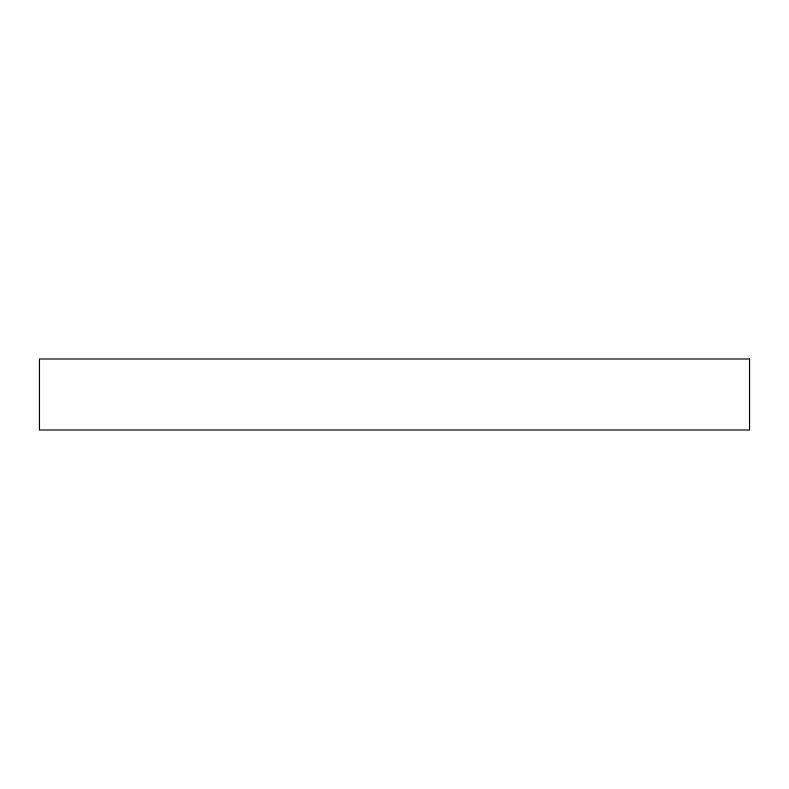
<?xml version="1.0" encoding="UTF-8"?>
<svg xmlns="http://www.w3.org/2000/svg" width="789" height="789" viewBox="0 0 789 789"><rect width="100%" height="100%" fill="white"/><g stroke="black" fill="none" stroke-linecap="round" stroke-linejoin="round"><path stroke-width="1.18" d="M749.55 358.995L39.45 358.995L39.45 430.005L749.55 430.005L749.55 358.995"/></g></svg>
